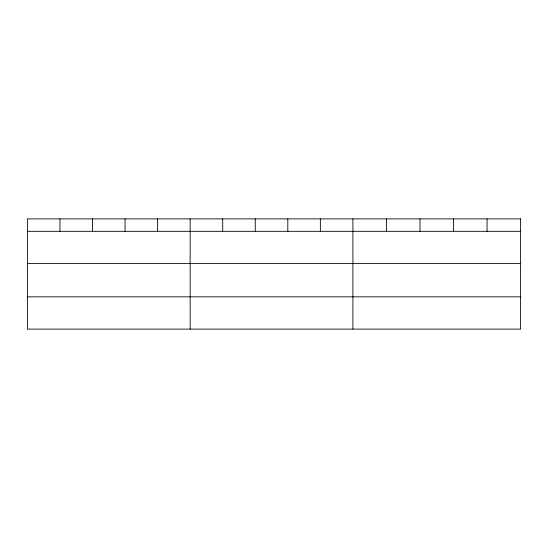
<?xml version="1.0" encoding="UTF-8"?>
<svg xmlns="http://www.w3.org/2000/svg" width="548" height="548" viewBox="0 0 548 548"><rect width="100%" height="100%" fill="white"/><g stroke="black" fill="none" stroke-linecap="round" stroke-linejoin="round"><path stroke-width="0.82" d="M27.4 231.325L520.6 231.325M27.4 263.595L520.6 263.595M27.4 296.845L520.6 296.845M487.062 218.885L487.062 231.325M453.525 218.885L453.525 231.325M419.987 218.885L419.987 231.325M386.45 218.885L386.45 231.325M352.912 218.885L352.912 329.115M320.361 218.885L320.361 231.325M287.81 218.885L287.81 231.325M255.258 218.885L255.258 231.325M222.707 218.885L222.707 231.325M190.156 218.885L190.156 329.115M157.605 218.885L157.605 231.325M125.054 218.885L125.054 231.325M92.502 218.885L92.502 231.325M59.951 218.885L59.951 231.325M520.6 218.885L27.4 218.885L27.4 329.115L520.6 329.115L520.6 218.885"/></g></svg>
